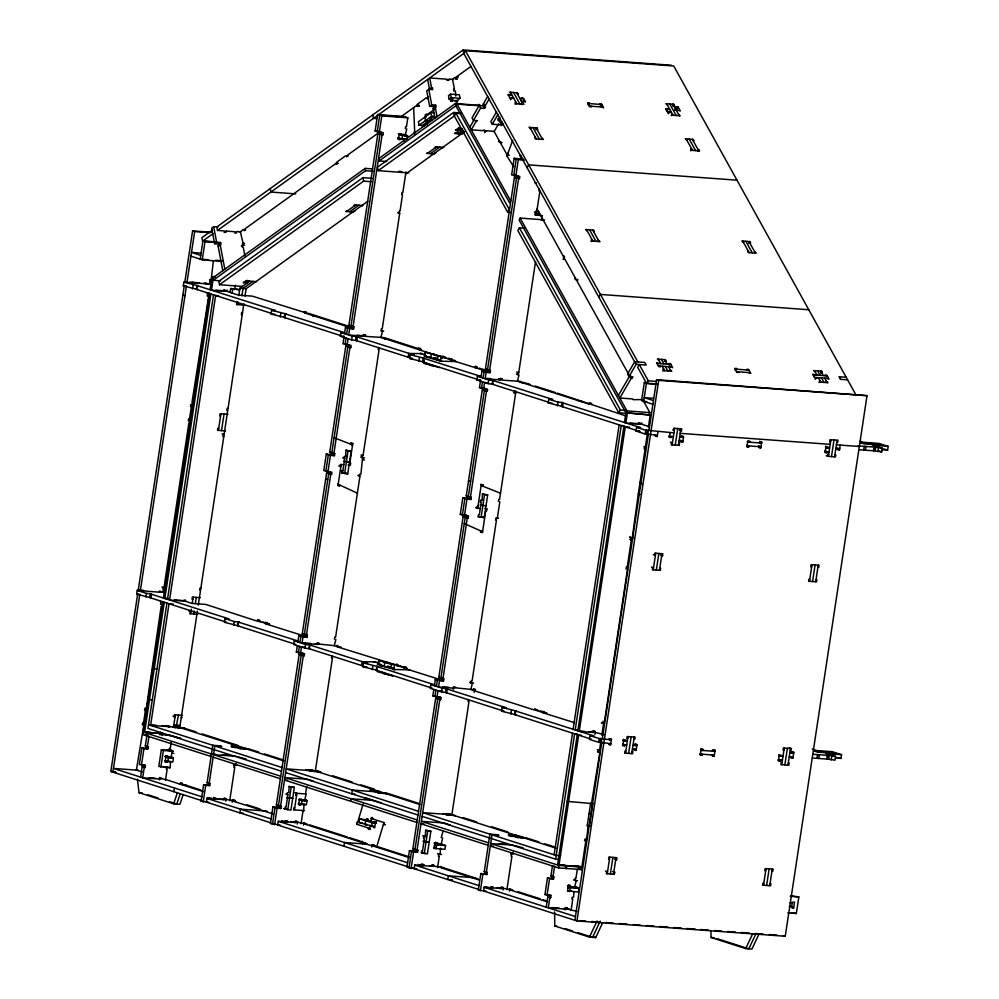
<?xml version="1.0" encoding="UTF-8"?>
<svg xmlns="http://www.w3.org/2000/svg" width="999" height="999" viewBox="0 0 999 999"><rect width="100%" height="100%" fill="white"/><g stroke="black" fill="none" stroke-linecap="round" stroke-linejoin="round"><path stroke-width="1.5" d="M384.34 666.558L384.665 662.262L387.862 662.512M430.969 358.279L431.293 353.983L434.478 354.233M151.423 595.304L151.049 597.789L136.663 594.168L137.225 590.434L160.027 592.257M183.853 282.155L198.239 285.776L197.365 285.714L196.803 289.448L197.677 289.51L183.279 285.889L183.853 282.155L209.89 284.066L209.715 279.445M202.809 800.986L110.827 771.49L137.712 593.731M186.413 286.114L140.347 590.671L138.274 589.997L184.328 285.452L185.252 285.739M192.582 230.894L184.89 281.718L186.975 282.38L194.655 231.568L192.582 230.894L211.239 232.268M139.785 594.393L112.899 772.152L116.009 772.389M145.904 597.127L146.466 593.406L137.225 590.434M192.52 288.848L193.094 285.115M215.359 241.87L202.922 240.959L200.175 259.128L207.954 259.703M149.887 597.427L150.462 593.693L146.466 593.406M196.516 289.136L197.078 285.414M226.398 622.177L150.175 597.727L150.749 594.005L151.611 594.068L150.462 593.693M221.778 261.476L202.26 259.802L205.007 241.621L202.922 240.959M165.747 587.924L163.087 587.724L163.262 592.357L159.603 591.033M160.577 604.308L160.889 602.235L161.763 602.297M213.399 260.864L211.151 279.695M143.794 725.137L136.376 770.117L142.095 771.94M146.291 708.553L161.139 606.443L161.826 606.668L162.138 604.595M208.654 296.266L191.995 402.372L192.695 402.585L192.382 404.657M189.872 421.241L189.56 423.301L188.861 423.089L164.273 585.726L164.96 585.938L164.648 588.011L161.875 587.125M162.887 601.798L143.207 731.917L159.865 733.478M209.503 293.519L163.449 598.076L167.72 598.389M210.077 289.785L211.551 279.995L220.629 280.931M212.587 280.157L213.149 276.436L215.222 277.098M148.252 746.79L147.39 746.715L148.951 736.363L146.878 735.701L145.305 746.053L148.252 746.79L147.939 748.85L141.87 747.901L139.361 764.472L145.429 765.434L145.117 767.507L142.17 766.77L140.609 777.135M144.593 732.354L164.273 602.247M210.889 293.968L164.835 598.513L167.682 598.726M212.937 280.432L211.463 290.234L225.699 291.283L225.849 290.247L227.585 290.372M141.446 765.134L143.943 748.563L141.87 747.901M166.92 603.096L147.964 728.446L281.481 771.253M167.495 599.375L213.549 294.817M145.117 767.507L143.044 766.832L143.357 764.759L145.429 765.434M145.866 748.189L146.179 746.116M144.256 767.444L142.682 777.796L160.04 779.07L160.202 778.034L161.938 778.171M225.699 291.283L224.313 290.834L224.463 289.797M159.977 734.914L160.402 732.155M162.063 735.576L162.475 732.816M230.032 292.595L230.644 288.536L239.673 289.71L230.644 288.536M171.99 750.624L161.314 749.837L158.804 766.408L169.493 767.707M232.118 293.256L232.73 289.198M160.876 767.082L163.386 750.499L161.314 749.837M159.503 779.882L159.865 777.497M234.703 289.735L235.389 285.165M164.985 760.376L164.823 761.413L166.908 762.075L167.058 761.038L169.867 761.25M167.62 757.304L167.782 756.28L165.697 755.606L165.547 756.643L171.84 757.617M166.608 766.982L166.296 769.055L167.17 769.118L165.459 780.394M167.982 756.568L173.401 758.303L172.839 762.037L167.844 761.663L168.406 757.941L165.559 757.067M171.229 742.307L170.305 748.401L169.43 748.338L169.118 750.411L167.045 749.75L171.353 750.062M173.476 727.06L175.374 714.847M190.672 613.736L191.346 609.215M192.233 603.384L193.169 597.165M218.394 430.382L220.904 413.811M237.412 304.62L237.862 301.636M238.773 295.667L239.897 288.212L249.675 281.181M170.504 761.5L170.142 767.906L166.159 766.62M171.129 757.354L171.753 753.209L173.838 753.371M178.496 715.072L176.074 727.11L178.734 727.959M193.794 613.973L194.243 610.951M195.392 603.421L196.303 597.39M221.528 430.606L224.026 414.036M241.895 295.904L243.019 288.436L252.809 281.406M199.688 590.097L200 588.024L200.861 588.086M223.214 434.503L222.902 436.575L223.776 436.638M226.848 410.477L227.16 408.404L228.034 408.466M184.403 727.859L179.758 727.522L197.377 611.188M198.289 605.157L243.868 303.783M245.017 296.129L246.154 288.661L367.807 201.236M173.876 791.707L174.45 787.986M182.505 783.303L180.419 783.154L180.27 784.19L165.597 779.482L159.128 778.346M225 618.581L224.438 622.315L238.823 625.936L237.949 625.874L238.511 622.14L239.385 622.215L234.241 621.54L225 618.581L228.996 618.881L150.749 594.005M271.628 310.302L286.014 313.923L285.14 313.861L284.578 317.595L285.439 317.657L271.054 314.023L271.628 310.302L275.612 310.589L197.365 285.714M208.966 802.309L201.136 801.223L203.634 784.652L209.715 785.601L210.027 783.541L207.08 782.804L212.75 745.304L219.693 745.816L221.766 746.478L214.822 745.966L209.153 783.466L210.027 783.541M203.209 801.885L205.719 785.314L203.634 784.652M207.63 784.939L207.942 782.866M213.848 798.9L206.893 798.388L206.331 802.122L270.629 822.739M233.679 625.274L234.241 621.54M280.294 316.995L280.856 313.261M237.662 625.574L238.237 621.84M284.29 317.282L284.852 313.549M213.661 797.327L213.499 798.363L215.584 799.025L224.263 799.662L224.413 798.626L226.149 798.75L225.786 801.136M213.636 800.249L213.998 797.864L215.734 797.989L215.584 799.025M229.708 800.761L234.765 767.332L233.891 767.269L234.216 765.197L236.875 765.396M235.964 763.373L235.652 765.446L233.504 764.759M267.457 623.701L258.441 621.328L258.604 620.292L257.442 619.917L259.528 620.067M350.437 327.597L305.07 313.037L305.219 312L304.071 311.638L306.156 311.788M232.155 802.234L232.517 799.849L234.59 799.999M272.902 813.885L233.504 801.26L233.666 800.224L232.517 799.849M265.372 623.551L265.534 622.514L267.607 622.664M294.293 640.809L293.731 644.53L305.045 648.164L310.19 648.826L309.328 648.763L309.89 645.029L310.764 645.092L305.607 644.43L294.293 640.809L298.289 641.096L238.511 622.14M357.192 338.049L356.818 340.547L351.673 339.872L340.347 336.251L340.921 332.517L344.905 332.817L285.14 313.861M280.332 825.199L270.429 823.438L272.927 806.867L281.081 808.491L281.393 806.418L276.373 805.019L299.151 654.407L304.171 655.806L304.483 653.733L298.414 652.772L299.388 646.341M304.483 653.733L296.341 652.097L297.315 645.679M297.877 641.945L298.838 635.526L306.993 637.15L307.305 635.077L302.285 633.691L326.598 472.914L331.618 474.313L331.93 472.24L323.788 470.616L326.298 454.033L334.44 455.669L334.752 453.596L329.732 452.197L345.779 346.116L350.799 347.515L351.111 345.442L342.957 343.818L343.931 337.4M344.493 333.666L345.467 327.247L353.621 328.871L353.933 326.798L348.901 325.399L377.934 133.429L382.967 134.828L383.279 132.755L375.124 131.131L377.634 114.56L403.671 116.471L407.829 117.807L406.493 126.636L405.631 126.573L405.319 128.634M299.95 642.619L300.924 636.201L304.92 636.488L305.232 634.415L304.358 634.353L328.671 473.576L329.545 473.638L329.857 471.578M346.016 338.062L345.042 344.48L347.702 344.68M346.578 334.328L347.552 327.909L351.536 328.209L351.848 326.136L350.986 326.074L380.02 134.103L380.881 134.166L381.193 132.093M377.21 131.793L379.707 115.222L405.756 117.133M276.923 807.155L277.235 805.082M300.012 654.47L300.337 652.397M302.834 635.826L303.147 633.753M327.46 472.977L327.784 470.904M330.282 454.333L330.594 452.26M346.641 346.178L346.953 344.106M349.463 327.535L349.775 325.462M378.808 133.491L379.121 131.418L375.124 131.131M274.588 824.774L277.085 808.203L272.927 806.867M300.499 653.433L301.461 647.015L304.52 647.24M298.838 635.526L302.997 636.863L302.035 643.281L317.307 644.405L317.47 643.368L319.205 643.493L317.12 642.832M327.947 471.94L330.444 455.369L326.298 454.033M347.115 345.154L348.089 338.723M345.467 327.247L349.625 328.571L348.651 335.002L363.936 336.126L364.086 335.09L365.821 335.214L363.748 334.553M379.283 132.467L381.793 115.884L377.634 114.56M302.41 653.059L302.098 655.132L301.223 655.069L278.446 805.694L279.32 805.756L279.008 807.829L275.012 807.529L272.502 824.113L275.387 824.312M349.038 344.78L348.726 346.853L347.852 346.79L331.805 452.859L332.679 452.922L332.367 454.995L328.371 454.707L325.861 471.278L328.521 471.478M281.805 820.691L285.789 821.965L278.271 821.278L277.71 824.999L408.591 866.97M281.393 806.418L280.532 806.355L303.309 655.731L299.151 654.407M307.305 635.077L306.443 635.014L330.756 474.25L326.598 472.914M334.752 453.596L333.891 453.534L349.925 347.452L345.779 346.116M353.933 326.798L353.059 326.735L382.093 134.765L377.934 133.429M305.045 648.164L305.607 644.43M351.673 339.872L352.235 336.151L340.921 332.517M309.041 648.451L309.603 644.73M355.669 340.172L356.231 336.438L352.235 336.151M287.35 792.619L287.038 794.68L287.899 794.754L286.026 807.18L285.152 807.117L284.84 809.19L287.275 809.365M410.464 357.954L355.956 340.472L356.518 336.75L357.38 336.813L356.231 336.438M283.616 808.578L290.896 810.152L294.343 787.362L289.136 786.463L288.773 792.856M285.015 823.126L285.377 820.753L287.113 820.878L286.95 821.915L295.629 822.552L295.791 821.515L297.527 821.64L297.165 824.025M287.774 809.914L291.221 787.125L289.136 786.463M341.171 464.535L337.974 485.664L339.71 485.801L339.822 485.064L337.749 484.403L337.637 485.127L339.71 485.801M346.516 473.314L341.658 472.952L341.97 470.879L342.844 470.941L344.717 458.516L342.645 457.854M341.82 472.789L347.714 473.913L351.161 451.123L345.954 450.224L345.592 456.63M344.593 473.688L348.039 450.899L345.954 450.224M294.393 809.889L296.89 793.318L294.817 792.644M350.911 444.255L351.036 443.431L352.772 443.556L349.513 465.147M298.489 803.184L298.326 804.22L300.412 804.882L300.562 803.845L304.782 804.158M400.149 139.573L400.312 138.536L398.226 137.874L398.077 138.911L400.149 139.573L398.414 139.448L399.288 133.641L401.024 133.766L400.874 134.803L406.493 135.215M306.755 800.536L301.136 800.124L301.286 799.088L299.55 798.963L298.676 804.757L300.412 804.882M302.847 799.812L306.918 801.111L306.343 804.844L301.348 804.482L301.91 800.748L299.063 799.874M405.744 139.51L401.998 139.236L402.56 135.502L398.276 134.191M301.074 823.75L303.072 810.526M304.008 804.307L303.646 810.713M304.633 800.174L306.156 794.143M306.73 786.325L305.569 793.955L296.029 793.256L295.716 795.329L296.578 795.391M404.195 141.821L404.62 139.061M405.032 136.301L406.755 128.883M406.993 139.598L407.555 135.864L403.484 134.565M303.521 825.124L303.883 822.739L305.045 823.101L304.882 824.138L361.588 842.332L361.75 841.295L362.899 841.658L362.537 844.043M331.918 655.744L331.606 657.817L332.467 657.879L315.359 771.003M334.428 639.173L334.74 637.1L335.602 637.162L359.965 476.111L357.879 475.437M359.365 474.25L359.091 476.048L359.965 476.111M378.546 347.465L378.234 349.538L379.096 349.6L363.049 455.669L362.187 455.606L361.875 457.679L364.535 457.879M399.163 211.139L398.851 213.212L399.712 213.274L382.23 328.883L381.356 328.808L381.044 330.881L383.716 331.081M401.66 194.555L401.973 192.495L402.847 192.557L405.981 171.84M338.062 645.766L336.9 645.404L336.75 646.428L334.315 645.654L335.864 639.422M364.51 459.965L362.425 459.815L360.814 474.5M382.492 331.131L380.944 337.375L441.633 357.043L445.629 357.342M361.526 665.496L362.088 661.775L375.736 661.9M408.154 357.217L408.716 353.484L422.365 353.609M363.586 663.024L377.972 666.645L377.11 666.583L376.548 670.317L377.41 670.379L363.024 666.758L363.586 663.024L367.582 663.311L309.89 645.029M410.214 354.732L424.6 358.366L423.726 358.304L423.164 362.025L424.038 362.088L409.652 358.466L410.214 354.732L414.198 355.032L356.518 336.75M420.492 348.451L418.406 348.301L418.244 349.338L421.378 349.563L385.264 337.987M343.881 846.228L344.443 842.494L367.37 844.18M350.686 801.26L351.061 798.775L373.963 800.461L364.423 797.614M372.265 669.717L372.827 665.983M418.881 361.426L419.455 357.704M376.261 670.004L376.823 666.283M422.877 361.725L423.439 357.992M378.097 664.56L378.733 660.364L394.568 664.672L393.993 668.393L388.586 667.432L388.748 666.395L387.562 666.021M439.498 367.57L423.663 363.274L424.088 360.477M424.725 356.281L425.362 352.085L441.183 356.381L440.621 360.115L435.214 359.153L435.364 358.117L434.19 357.742L436.276 357.892M374.463 826.772L358.966 822.502L359.54 818.768L367.932 820.241M365.097 824.462L365.584 820.716L371.516 821.24M366.745 824.212L366.596 825.249L365.434 824.874M390.871 668.169L391.433 664.435L378.733 660.364M437.5 359.877L438.062 356.156L425.362 352.085M370.217 825.324L369.593 829.47L368.431 829.095L368.594 828.059M478.546 105.032L478.646 104.358L479.695 105.407M370.779 821.59L371.403 817.457L372.565 817.819L372.402 818.855M442.295 358.454L442.657 356.069L443.818 356.443L443.656 357.48L450.586 359.702L450.736 358.666L451.898 359.041L451.536 361.426M371.678 826.573L372.24 822.839L359.54 818.768M399.001 665.621L407.093 668.219L397.028 665.771L397.19 664.735L396.029 664.36L398.114 664.51M376.323 822.864L374.238 822.701L374.4 821.665L376.486 821.827M371.778 847.002L372.14 844.617L374.225 844.779M409.14 857.579L373.139 846.028L373.289 844.992L372.14 844.617M403.958 667.981L404.12 666.957L406.206 667.107M475.999 367.844L476.148 366.82L475 366.446L477.072 366.596M430.806 684.577L430.244 688.299L441.558 691.932L446.703 692.594L447.265 688.873L442.12 688.199L430.806 684.577L434.79 684.864L377.11 666.583M477.422 376.286L488.748 379.92L493.893 380.582L493.019 380.519L492.457 384.253L493.331 384.315L488.186 383.653L476.86 380.02L477.422 376.286L481.418 376.586L423.726 358.304M413.324 868.193L409.016 867.881L411.526 851.31L415.509 851.598L415.821 849.525L414.96 849.462L437.737 698.838L438.611 698.913L438.923 696.84L440.996 697.502L440.684 699.575L435.664 698.176L412.874 848.8L417.907 850.199L417.594 852.259L409.44 850.636L406.93 867.207L416.845 868.968M440.996 697.502L432.842 695.878L433.816 689.447M434.378 685.726L435.352 679.295L443.506 680.931L443.818 678.858L440.871 678.121L465.184 517.357L466.058 517.42L466.371 515.347L462.375 515.047L464.885 498.476L468.868 498.776L469.193 496.703L468.319 496.64L484.365 390.559L485.227 390.621L485.539 388.549L481.555 388.261L482.517 381.83M443.818 678.858L438.798 677.459L463.111 516.683L468.131 518.081L468.444 516.008L460.302 514.385L462.799 497.814L470.954 499.438L471.266 497.365L466.246 495.966L482.28 389.897L487.312 391.283L487.624 389.223L479.47 387.587L480.444 381.168M481.006 377.435L481.98 371.016L490.134 372.639L490.447 370.567L485.414 369.168L514.448 177.198L519.48 178.596L519.792 176.523L511.638 174.9L514.148 158.329L523.339 159.003M434.927 696.54L435.901 690.122M436.463 686.388L437.437 679.969L441.421 680.257L441.745 678.184M483.091 378.109L484.053 371.678L488.049 371.978L488.361 369.905L487.5 369.842L516.533 177.872L517.395 177.934L517.707 175.861L515.634 175.2L515.322 177.273M413.436 850.936L413.748 848.863M439.348 679.595L439.66 677.522L438.798 677.459M468.131 518.081L463.973 516.745L464.285 514.672M466.795 498.101L467.107 496.028M483.154 389.96L483.466 387.887M485.976 371.316L486.288 369.243M411.089 868.543L413.598 851.972L409.44 850.636M437 697.202L437.974 690.784L442.557 691.121M435.352 679.295L439.51 680.631L438.536 687.062L453.821 688.174L453.971 687.137L455.706 687.275M464.448 515.721L466.958 499.138L462.799 497.814M483.628 388.923L484.602 382.505L487.662 382.729M481.98 371.016L486.138 372.352L485.164 378.771L500.437 379.895L500.599 378.858L502.335 378.983L500.249 378.321M515.796 176.236L518.306 159.665L514.148 158.329M418.319 864.46L422.302 865.746L414.785 865.047L414.223 868.78L479.97 889.859M417.907 850.199L417.033 850.124L439.822 699.512L435.664 698.176M442.957 678.796L467.27 518.019M471.266 497.365L470.404 497.302L486.438 391.221L482.28 389.897M490.447 370.567L489.572 370.504L518.606 178.534L514.448 177.198M441.558 691.932L442.12 688.199M488.186 383.653L488.748 379.92M445.554 692.232L446.116 688.498M492.17 383.941L492.732 380.219M503.583 711.051L445.841 692.532L446.403 688.811L447.265 688.873M421.503 852.796L427.41 853.92L430.856 831.131L425.649 830.231L425.287 836.638L422.627 835.776M423.464 865.683L421.378 865.022L421.541 863.985L423.613 864.647L423.464 865.683L432.142 866.32L432.305 865.284L434.041 865.409L431.955 864.747M421.528 866.907L421.878 864.522L423.613 864.647M424.275 853.695L427.722 830.893L425.649 830.231M482.792 486.176L482.979 484.902L480.906 484.24M478.321 516.57L484.228 517.682L487.674 494.892L482.467 493.993L482.105 500.399M453.196 689.51L453.633 686.6M481.093 517.457L484.54 494.667L482.467 493.993M480.931 530.956L480.731 532.317L482.467 532.442L486.014 508.928L486.888 508.991L486.575 511.063L485.701 511.001M434.64 844.242L436.713 844.904L436.151 848.638L434.078 847.976L434.64 844.242L438.399 844.667L434.041 843.181M435.189 842.669L434.315 848.463L444.967 849.287L445.542 845.554L440.109 843.818M435.564 843.231L435.714 842.194M442.395 844.242L436.775 843.83L436.925 842.794M441.221 837.661L443.069 831.205M539.323 188.986L539.01 191.059L539.872 191.121L536.55 213.074L535.689 213.012L535.377 215.085L542.494 215.609M437.562 867.644L439.26 856.368L438.399 856.305L438.711 854.232L441.583 854.445M440.522 848.089L440.159 854.482L437.5 853.633M440.934 845.316L442.657 837.911M479.333 880.082L441.396 867.919L441.546 866.882L440.397 866.508M514.76 390.921L514.61 391.958L515.759 392.332L515.921 391.296M468.431 699.512L468.119 701.585L468.981 701.648L451.873 814.772L422.714 812.624L556.218 855.444L560.626 855.768M498.376 501.448L498.701 499.375L499.562 499.45L515.609 393.369L513.523 392.707M515.047 391.233L514.735 393.306L515.609 393.369M517.557 374.662L517.869 372.59L518.743 372.652L535.526 261.663M541.82 220.042L542.27 217.083M497.315 518.281L499.825 501.698M475.337 690.359L473.251 690.209L473.414 689.173L475.499 689.322M474.125 692.444L474.562 689.547L473.414 689.173M447.827 879.557L448.389 875.823L474.825 877.771M502.172 707.467L516.558 711.088L515.696 711.026L515.134 714.747L515.996 714.822L501.61 711.188L502.172 707.467L506.168 707.754L446.403 688.811M562.999 404.046L562.624 406.531L548.239 402.909L548.801 399.175L552.797 399.475L493.019 380.519M487.2 872.414L486.338 872.352L492.007 834.852L498.951 835.364L496.865 834.689L489.922 834.177L484.253 871.677L487.2 872.414L486.888 874.487L480.819 873.526L478.309 890.097L486.138 891.183M480.382 890.771L482.892 874.187L480.819 873.526M484.802 873.813L485.127 871.752M484.602 886.787L491.595 887.961L484.078 887.262L483.516 890.996L576.947 920.953L785.264 936.263L867.02 395.666L656.618 379.695L648.938 430.519M510.851 714.148L511.413 710.426M557.479 405.869L558.041 402.135L548.801 399.175M514.847 714.447L515.409 710.714M561.463 406.168L562.037 402.435L558.041 402.135M636.513 430.444L561.75 406.468L562.325 402.734L563.186 402.809L562.037 402.435M490.821 889.122L491.183 886.737L492.919 886.862L492.757 887.899L501.436 888.548L501.598 887.512L503.334 887.636L502.972 890.022M511.388 854.083L511.076 856.155L511.938 856.218L506.893 889.647M513.149 852.259L512.837 854.332L510.676 853.633M543.868 711.763L542.707 711.388L542.557 712.424L535.626 710.202L535.776 709.165L534.627 708.803M509.328 891.108L509.69 888.723L510.839 889.098L510.689 890.134L547.427 901.91M592.295 404.37L589.173 404.145L589.335 403.109L591.42 403.259M546.216 907.192L547.777 896.827L550.724 897.564L551.036 895.491L544.967 894.53L547.477 877.959L553.546 878.92L553.858 876.847L550.911 876.111L552.472 865.758L554.557 866.42L552.984 876.785L553.858 876.847M547.04 895.191L549.55 878.62L547.477 877.959M554.133 854.769L572.527 733.154M573.089 729.432L619.155 424.875M550.724 897.564L548.651 896.89L548.963 894.817L544.967 894.53M551.46 878.246L551.773 876.173M549.862 897.502L548.289 907.854L565.646 909.127L565.809 908.091L567.544 908.228L565.459 907.554L565.109 909.939M558.591 859.39L555.656 859.165L574.612 733.828L577.459 734.04M577.26 734.677L557.592 864.784L581.893 866.92L585.839 840.808L584.452 840.371M577.834 730.943L623.888 426.398M624.45 422.664L625.936 412.862L650.237 414.997L648.388 427.172M575.037 865.621L581.855 867.12L581.48 869.605L558.566 867.919L558.941 865.434L490.684 843.543L513.598 845.229M558.978 865.234L578.646 735.127L581.493 735.326M627.322 413.311L625.836 423.114L640.072 424.15L640.234 423.114L641.97 423.251M565.671 867.232L565.509 868.268L567.245 868.406M515.696 711.026L593.943 735.901L589.947 735.601L589.385 739.335L598.626 742.294L600.012 742.394L599.999 738.486L611.338 739.972L608.678 739.123L610.988 739.435M673.925 432.867L646.628 430.207L646.64 434.115L645.254 434.016L636.013 431.056L636.575 427.322L640.571 427.609L562.325 402.734M647.439 382.717L644.33 382.492L641.583 400.674L652.896 404.295M573.576 886.625L579.008 888.361L578.446 892.095L567.544 890.783L568.106 887.05L571.878 887.474L567.519 885.988M568.256 888.373L568.706 885.476L570.441 885.601L570.279 886.637L577.31 887.149M640.072 424.15L638.686 423.713L638.848 422.677M629.545 427.147L625.274 426.835L579.22 731.393L593.456 732.442L593.606 731.405L592.22 730.956M644.33 382.492L646.415 383.166L643.668 401.336L646.778 401.561M568.106 887.05L570.192 887.711L569.63 891.445L567.819 891.27M594.904 734.427L595.342 731.53L593.955 731.081M572.215 897.04L571.903 899.112L572.777 899.187L571.066 910.451M573.813 892.269L573.663 897.289M574.437 888.136L576.173 880.718L573.513 879.869M577.285 869.317L575.911 878.458L575.037 878.396L574.725 880.469L577.597 880.681M598.626 742.294L599.188 738.573L589.947 735.601M645.254 434.016L645.816 430.282L636.575 427.322M585.289 838.673L584.964 840.746L585.839 840.808M590.896 815.908L589.323 826.348L587.237 825.686L590.684 802.896L592.769 803.046M598.351 752.284L598.663 750.212L597.277 749.762M601.798 735.314L603.608 723.338L602.734 723.276L603.046 721.203M626.048 569.13L626.361 567.057L627.235 567.12L631.368 539.772L629.982 539.335M629.42 537.2L630.806 537.637L630.494 539.71L631.368 539.772M644.218 448.963L644.53 446.89L645.404 446.965L644.018 446.516M588.086 825.923L586.725 838.923M591.333 804.457L599.8 752.534L597.489 751.785M598.663 750.212L599.525 750.274L600.886 741.295M640.334 494.418L638.249 494.255L632.255 537.887L629.944 537.15M647.24 434.777L638.249 494.255M601.735 738.611L601.173 742.344L610.776 743.706M604.495 721.453L627.497 569.38M657.392 435.427L647.802 434.053L648.363 430.332M574.862 920.291L601.748 742.532M602.31 738.798L648.376 434.24M576.947 920.953L658.703 380.357L656.618 379.695M655.319 434.752L655.157 435.789L657.242 436.451L657.954 431.693M609.04 743.581L608.878 744.617L610.614 744.742L611.488 738.935L609.752 738.81L609.602 739.847M655.656 435.289L655.506 436.326L657.242 436.451M622.577 744.055L624.662 744.73L624.5 745.766L622.764 745.629L623.651 739.834L625.386 739.959L625.224 740.996L623.151 740.334L623.301 739.297M669.205 435.776L669.043 436.813L671.128 437.475L671.278 436.438M670.117 432.579L669.392 437.35L671.128 437.475M607.255 873.75L609.765 857.167M625.486 753.171L627.996 736.588M653.221 569.817L655.731 553.234M672.115 444.88L674.625 428.309M610.377 873.975L612.887 857.404M628.621 753.396L631.118 736.825M656.343 570.042L658.853 553.471M675.237 445.117L677.747 428.534M613.498 874.2L616.008 857.629M631.743 753.621L634.253 737.05M659.465 570.267L661.975 553.696M678.358 445.342L680.868 428.771M612.612 871.528L614.685 872.189L614.373 874.262L606.381 873.675L606.705 871.603L607.567 871.677L605.494 871.003M615.696 859.702L616.57 859.764L616.883 857.691L608.891 857.105L608.578 859.177L609.452 859.24M661.663 555.769L662.537 555.831L662.849 553.758L654.857 553.171L654.545 555.244L655.419 555.307L653.334 554.645M680.556 430.844L681.43 430.906L681.743 428.833L673.751 428.246L673.438 430.319L674.313 430.382L672.926 429.932M681.355 436.663L681.518 435.626M634.515 749.225L634.353 750.261L636.088 750.386L636.975 744.58L634.889 743.918M635.077 745.491L635.239 744.455L636.975 744.58M681.131 440.934L680.981 441.97L682.717 442.095L683.591 436.301L681.855 436.176L681.705 437.212M700.137 753.533L699.987 754.57L702.06 755.232L702.222 754.195M700.861 748.763L702.934 749.425L702.784 750.461L700.699 749.799M750.299 441.733L747.327 441.521L749.4 442.182L749.562 441.146L747.826 441.021L746.952 446.815L748.688 446.953L748.838 445.916L746.765 445.242M758.915 446.141L758.753 447.177L760.838 447.839L761.713 442.033L759.64 441.371M712.637 754.957L712.474 755.993L714.21 756.118L715.097 750.324L713.011 749.662M713.199 751.236L713.361 750.199L715.097 750.324M759.252 446.678L759.103 447.714L760.838 447.839M759.827 442.944L759.977 441.908L761.713 442.033M778.258 759.265L778.109 760.301L780.182 760.976L780.344 759.939M778.983 754.507L778.82 755.544L780.906 756.206L781.056 755.169L779.32 755.044L778.446 760.838L780.182 760.976M826.81 452.684L826.96 451.648L824.887 450.986L824.724 452.023L826.81 452.684L825.074 452.559L825.948 446.753L827.684 446.89L827.522 447.927L825.449 447.252M763.498 885.226L766.008 868.655M781.73 764.647L784.24 748.076M809.465 581.293L811.975 564.722M830.868 439.785L828.358 456.368L826.273 455.694M766.62 885.451L769.13 868.88M784.852 764.872L787.362 748.301M812.587 581.518L815.097 564.947M831.48 456.593L833.99 440.022M769.742 885.688L772.252 869.105M787.986 765.109L790.484 748.526M815.708 581.755L818.218 565.172M834.602 456.818L837.112 440.247M789.272 747.926L791.358 748.601L791.046 750.661L790.172 750.599M791.32 756.967L791.158 758.004L792.894 758.141L793.78 752.334L791.695 751.673M791.882 753.246L792.045 752.21L793.78 752.334M837.949 448.688L837.786 449.725L839.522 449.85L840.246 445.092M792.257 902.859L791.608 907.204L793.681 907.879L794.555 902.072L789.847 902.771M790.022 906.043L792.107 906.705L791.945 907.741L793.681 907.879M817.02 758.341L817.582 754.62M863.636 450.062L864.21 446.328M818.755 758.478L819.317 754.745M865.371 450.187L865.946 446.466M787.724 912.886L796.34 913.511L798.85 896.94L791.021 895.853M826.86 758.928L835.064 760.189L835.626 756.455L827.422 755.194L827.434 759.115L827.234 756.443M873.663 449.4L874.038 446.915L882.254 448.176L881.692 451.898L873.476 450.636L874.038 446.915M828.596 759.053L829.158 755.319M875.211 450.774L875.773 447.04M831.243 759.902L831.817 756.181M877.871 451.623L878.433 447.889M835.239 757.979L840.983 758.391L841.558 754.67L832.317 751.698L816.52 750.536L812.262 748.963M881.867 449.687L887.611 450.112L888.173 446.378L878.933 443.419L863.136 442.257L860.214 441.108M357.043 824.362L363.124 804.02M383.953 822.564L376.598 847.14L378.683 847.289M137.437 779.145L139.023 792.682L173.676 803.795L177.435 792.582M180.095 794.217L176.798 804.02L169.58 801.71M183.217 794.442L179.92 804.245L173.676 803.795M509.315 155.257L507.23 155.107L512.712 140.335M554.582 911.962L554.795 925.998L589.435 937.112L597.077 920.941M600.199 921.165L592.557 937.337L578.121 932.704M589.435 937.112L595.691 937.574L602.684 922.751M710.938 931.243L711.038 937.487L745.679 948.588L752.684 933.765M755.806 934.003L748.8 948.825L717.045 938.635M758.928 934.227L751.935 949.05L745.679 948.588M855.881 394.767L673.726 65.984L465.409 50.674L463.798 53.447L217.482 230.444L216.82 226.948L463.124 49.95L671.44 65.26M457.005 104.108L455.931 105.956L509.565 202.76L510.626 200.911L457.005 104.108L480.319 105.832M460.601 113.536L455.931 113.199L454.333 115.959L378.196 170.667L377.535 167.183L453.671 112.462L461.438 113.037M487.649 96.516L483.179 104.196L485.489 106.843L484.59 108.379L483.166 105.794L479.17 105.494L472.028 117.782L473.464 120.367L477.46 120.667L475.699 122.14L471.241 129.808L482.355 130.632L484.527 129.982M473.464 120.367L480.606 108.092L479.17 105.494M469.805 127.223L474.263 119.543M483.166 105.794L484.053 104.258L483.179 104.196M484.615 106.781L489.085 99.101M496.54 111.826L490.821 121.641L492.257 124.238L502.31 124.975M484.69 132.58L485.764 130.744L494.08 131.356L499.413 140.996L498.551 140.934L499.35 142.37L502.01 142.57M492.257 124.238L497.977 114.41M499.925 117.283L498.051 120.504L499.787 120.629M510.464 99.713L511.538 97.877L511.938 98.589L510.202 98.464L507.967 94.43L510.102 95.28M494.018 131.731L498.613 123.814M501.348 125.599L501.835 123.339M514.947 104.183L516.008 102.348L515.147 102.285L515.946 103.721L523.926 104.308L522.265 102.81M522.065 104.708L523.126 102.872M507.105 156.443L508.441 154.146L507.929 153.222M535.939 129.758L537.012 127.922L529.02 127.335L530.681 128.834M521.191 156.393L520.741 157.155L519.955 155.719M527.06 167.632L528.671 164.872L736.987 180.182M510.689 212.4L507.629 212.175L509.24 209.415L455.931 113.199M544.53 219.88L520.142 218.082L519.08 219.93L625.911 412.774L650.237 414.997M588.174 104.733L589.248 102.897L587.499 102.772L589.735 106.793L591.47 106.93L591.071 106.206M524.025 228.172L519.443 227.834L517.844 230.594L618.756 412.749L626.398 413.311M600.324 105.632L601.398 103.784L599.662 103.659L600.062 104.383M539.26 212.575L538.186 214.423L538.861 211.85M563.199 259.578L564.622 257.13L563.823 255.682L563.386 256.456L537.037 208.891M591.033 241.533L592.095 239.685L591.233 239.623L592.032 241.059L600.012 241.646L598.351 240.147M668.144 113.786L669.218 111.95L669.617 112.662L667.881 112.537L665.646 108.504L667.782 109.353M672.714 106.119L673.788 104.271L665.809 103.684L667.469 105.195M671.178 115.672L672.252 113.824L671.39 113.761L672.19 115.21L680.169 115.797L678.508 114.286M676.36 106.806L675.149 110.29L676.36 106.806L678.096 106.943L680.331 110.964L676.111 109.965M678.096 106.943L676.485 109.703L674.75 109.578M598.838 297.202L600.449 294.43L808.778 309.74M690.646 150.799L691.72 148.951L690.846 148.888L691.645 150.325L699.625 150.911L697.964 149.413M697.764 151.324L698.838 149.475M634.715 361.725L636.151 364.31L646.228 365.047L644.78 362.462L634.715 361.725L627.572 374.001L629.008 376.598L633.004 376.885L631.243 378.359L629.807 375.761L618.393 395.417M629.008 376.598L636.151 364.31M631.243 378.359L619.83 398.014L632.667 398.951M618.756 412.749L620.367 409.99L519.443 227.834M625.911 412.774L626.985 410.926L520.142 218.082M646.703 383.579L648.301 380.806L639.285 364.548L637.687 367.307L646.703 383.579L657.579 384.378M664.347 361.538L665.421 359.69L657.429 359.103L659.09 360.614M662.812 371.091L663.885 369.255L663.011 369.18L663.811 370.629L671.79 371.216L670.129 369.705M669.367 365.497L670.441 363.661L668.706 363.524L669.105 364.248M648.826 414.46L649.899 412.612L642.744 399.7M748.8 243.456L749.874 241.608L741.895 241.021L743.556 242.532M735.339 370.342L736.413 368.506L734.677 368.381L736.912 372.402L738.648 372.54L738.249 371.815M815.296 379.395L816.37 377.56L816.77 378.271L815.022 378.146L812.799 374.113L814.934 374.962M820.591 373.014L821.653 371.178L813.673 370.592L815.334 372.09M819.055 382.567L820.129 380.731L819.255 380.669L820.054 382.105L828.034 382.692L826.373 381.193M503.434 123.963L500.936 123.776L502.01 121.928M450.462 100.849L452.909 98.938L449.15 99.113L448.501 95.617L450.549 94.143L459.365 94.805L460.027 98.302L455.269 101.711M218.019 227.035L213.699 226.723L211.651 228.197L214.585 243.706L218.581 243.993L220.629 242.52L220.991 244.468L218.082 245.879L222.765 270.692M212.437 230.107L201.91 237.675L202.56 241.159L214.997 242.083M202.56 241.159L213.099 233.591M224.113 232.555L226.161 231.081L234.852 231.718L235.027 232.692L236.763 232.817M427.647 79.408L429.483 89.098L432.405 87.687L432.767 89.635L428.771 89.336L426.723 90.809L429.657 106.319L433.653 106.618L435.701 105.145L436.063 107.08L433.154 108.491L434.977 118.182M214.585 243.706L216.633 242.233L220.629 242.52M432.405 87.687L429.483 89.098M235.027 232.967L237.15 231.431L240.397 232.13L243.069 229.52L245.729 229.72M447.24 80.457L449.363 78.933L452.609 79.62L454.258 77.747L456.918 77.947M336.476 162.4L345.579 155.844L348.239 156.044M417.345 104.271L426.461 97.727M338.286 163.436L336.201 163.274L245.067 228.771L245.292 229.932L244.156 230.757M378.758 132.692L347.59 155.095L346.641 156.88M401.186 116.571L417.07 105.157L419.155 105.307M457.43 79.133L455.344 78.983L456.481 78.159L456.256 76.998L470.866 66.496M337.525 163.436L336.388 164.248L336.201 163.274M417.07 105.157L417.257 106.131L418.394 105.307M429.657 106.319L431.705 104.845L435.701 105.145M240.297 231.543L243.431 244.705L241.308 246.229M425.861 117.42L425.374 114.835L426.511 114.011L426.698 114.985M425.562 115.797L434.328 109.503M449.15 99.113L451.211 97.64L460.027 98.302M434.041 112.974L430.919 112.75L418.394 121.753L419.056 125.237L424.625 125.649M419.056 125.237L431.58 116.234L434.702 116.471L430.419 118.856M432.267 119.892L430.182 119.743L423.351 124.663L422.39 126.448M414.023 132.455L414.697 131.98M372.752 168.943L365.135 168.381L212.55 278.034L212.987 280.369L365.572 170.704L373.189 171.266M480.194 105.395L455.319 103.571L378.721 158.616L379.158 160.939L386.775 161.501M379.158 160.939L455.756 105.894L455.319 103.571M372.127 178.334L362.962 177.66L218.831 281.231L219.493 284.727L242.407 286.413M219.493 284.727L363.611 181.144L371.253 181.706M245.542 282.505L243.244 282.779L246.428 280.494L248.164 280.619L247.602 281.031M457.754 129.995L455.457 130.27L458.641 127.984L460.377 128.109L459.802 128.521M346.616 211.513L355.731 204.97M427.497 153.396L436.6 146.841M462.125 128.509L455.282 133.416L458.416 133.654L462.962 130.382L458.416 133.654M349.737 211.751L358.853 205.195M430.619 153.621L439.735 147.078M405.644 174.038L464.66 131.631M439.51 361.176L456.356 361.551M392.894 669.455L409.74 669.842M456.256 76.998L458.341 77.148M448.976 80.307L447.24 80.182L447.053 79.208L429.695 77.934L431.531 87.625M511.226 93.706L509.565 92.208L517.544 92.795L518.344 94.231L517.482 94.168M673.713 105.644L674.587 105.719L673.788 104.271M508.341 95.155L512.187 95.442M674.675 107.38L676.76 107.53M509.777 97.74L513.623 98.027M519.855 98.489L523.676 98.764M587.899 103.484L601.798 104.508M669.867 109.503L666.021 109.228L667.457 111.813L671.303 112.1M521.291 101.074L525.112 101.361M589.335 106.081L603.234 107.093M457.892 100.849L452.272 100.437L452.46 101.399L450.724 101.274L450.199 98.564M480.606 108.092L484.59 108.379M417.257 106.131L419.343 106.281M433.154 108.491L434.016 108.554L433.653 106.618M425.374 114.835L427.46 114.985M381.793 115.884L407.829 117.807M536.938 129.296L537.799 129.358L537.012 127.922M686.925 140.322L685.264 138.811L693.256 139.398L694.043 140.834L693.181 140.772M376.536 118.606L373.426 118.369L372.764 114.885M458.066 128.396L461.888 128.671M484.428 131.331L486.163 131.456L485.764 130.744M456.019 129.87L459.84 130.145M535.476 137.475L534.602 137.412L535.402 138.849L543.394 139.435L541.72 137.937M456.418 132.605L454.42 133.354L462.4 133.941L463.536 133.129L462.674 133.067M401.61 134.353L405.819 134.653M402.56 135.502L407.555 135.864M382.093 134.765L382.967 134.828M400.312 138.536L404.533 138.849M443.718 147.365L435.739 146.778L434.602 147.602L435.464 147.665M441.72 148.127L442.582 148.189M428.633 152.572L426.623 153.334L434.615 153.921M434.877 153.034L435.751 153.097M522.352 159.44L516.221 158.991L513.711 175.574L517.707 175.861M518.306 159.665L524.425 160.115M518.606 178.534L519.48 178.596M398.863 171.316L401.71 171.516M378.196 170.667L408.753 172.914M534.69 182.717L536.263 182.842M295.779 193.881L270.904 192.045L270.254 188.561M535.214 211.313L538.261 211.538M537.787 213.699L539.522 213.823M535.489 214.061L540.409 214.947L534.715 214.523M354.595 205.782L353.721 205.719L354.857 204.907L362.849 205.494L360.839 206.244M540.746 219.655L542.832 219.805M347.752 210.702L345.754 211.451L353.733 212.038M354.008 211.151L354.87 211.226M587.312 231.044L585.651 229.545L593.631 230.132L594.43 231.568L593.568 231.506M749.812 242.982L750.674 243.057L749.874 241.608M748.338 251.161L747.477 251.099L748.276 252.547L756.255 253.134L754.595 251.623M217.482 230.444L224.425 230.956M224.613 231.918L226.348 232.043L226.161 231.081M194.655 231.568L210.202 232.705M242.495 243.182L244.58 243.331M205.007 241.621L215.884 242.42M244.655 245.242L241.995 245.055L242.357 246.99L243.232 247.053L244.905 255.956M218.082 245.879L218.943 245.941L218.581 243.993M578.096 279.907L575.436 279.708L574.637 278.271L575.511 278.334L564.972 259.328L563.311 257.829M200.836 253.122L191.508 252.435L200.737 255.407M215.459 260.252L221.94 260.727M245.866 280.894L256.531 281.681M243.806 282.367L247.627 282.655M199.45 282.792L191.833 282.23L193.918 282.892M205.27 283.216L211.738 284.665M185.814 282.018L187.837 282.442M239.897 288.212L246.154 288.661M183.279 285.889L185.951 286.076M215.772 290.209L224.313 290.834M209.877 293.319L207.005 293.107L209.653 293.956M208.391 294.018L207.517 293.943L207.205 296.016L208.067 296.079M218.531 295.692L215.634 295.479L169.568 600.037L183.804 601.086L183.966 600.049L185.702 600.174M237.725 302.547L236.863 302.485L236.551 304.558L244.53 305.145M305.706 312.799L252.397 296.154L238.336 295.117L223.239 290.06M305.07 313.037L308.192 313.274L349.175 326.411M315.234 315.784L312.287 315.572L314.31 316.009M271.054 314.023L275.05 314.323M242.532 312.537L241.671 312.475L241.358 314.548L242.22 314.61M349.625 328.571L353.621 328.871M357.267 335.115L363.936 336.126M384.066 337.6L366.246 336.438L362.262 335.152M387.649 338.748L383.653 338.461L385.676 338.886M340.347 336.251L344.343 336.538L343.194 336.176M665.346 361.076L666.208 361.139L665.421 359.69M821.59 372.552L822.452 372.615L821.653 371.178M355.956 340.472L356.818 340.547M656.93 363.349L670.816 364.373M735.052 369.093L748.938 370.117M847.614 379.845L840.646 379.345L839.222 376.748L846.178 377.26M658.366 365.946L672.252 366.97M736.488 371.69L750.374 372.702M419.405 349.7L421.491 349.862M349.925 347.452L350.799 347.515M438.062 356.156L441.183 356.381M426.361 355.919L423.926 355.744L435.601 358.891M443.656 357.48L445.741 357.63M429.408 357.292L425.936 357.03L427.959 357.467M454.87 360.302L450.874 360.015L486.813 371.316M435.214 359.153L440.621 360.115M411.613 358.329L412.487 358.391M409.652 358.466L412.312 358.666M658.703 380.357L867.02 395.666M423.663 363.274L426.785 363.499M474.837 367.482L476.923 367.632M648.301 380.806L656.081 381.381M430.244 365.372L433.441 365.634M646.415 383.166L654.183 383.728M486.138 372.352L490.134 372.639M486.138 378.334L490.721 378.671M520.579 381.381L502.759 380.207L498.776 378.933M524.163 382.517L520.167 382.23L522.19 382.667M476.86 380.02L480.856 380.319L479.695 379.945M653.558 398.289L644.23 397.602L653.471 400.574M479.47 387.587L482.13 387.787M641.346 399.588L633.066 399.675M486.438 391.221L487.312 391.283M579.932 401.173L579.07 401.111L583.179 401.698M548.239 402.909L552.235 403.196M620.367 409.99L626.473 410.439M626.985 410.926L649.899 412.612M561.75 406.468L562.624 406.531M630.144 423.077L638.686 423.713M624.075 425.749L621.228 425.537L575.174 730.094L579.445 730.406M830.556 441.858L829.682 441.795L829.994 439.722L837.986 440.309L837.661 442.382L836.8 442.32M888.173 446.378L872.377 445.217L882.254 448.176M645.816 430.282L647.202 430.382M858.029 445.879L874.625 447.102M680.182 433.329L830.169 444.343M836.425 444.805L859.34 446.491M636.013 431.056L639.997 431.343L638.848 430.969M646.066 433.928L647.802 434.053M859.015 449.725L874.063 450.824M669.542 436.313L673.363 436.588M679.62 437.05L683.441 437.337L680.781 436.488L683.091 436.8M747.664 442.058L761.563 443.069L759.477 442.407M825.786 447.789L829.607 448.076M835.863 448.539L839.684 448.813L837.025 447.964M193.481 404.57L190.821 404.37L190.509 406.443L191.371 406.506L189.498 418.943L188.624 418.881L188.312 420.954L190.971 421.141M679.058 440.784L682.866 441.058L680.219 440.209M747.102 445.779L760.988 446.803L758.341 445.954M825.224 451.523L829.045 451.81M678.683 443.269L679.545 443.331L679.233 445.404L671.241 444.817L671.565 442.744L672.427 442.807L670.354 442.145M828.671 454.295L827.796 454.233L827.484 456.293L835.476 456.88L835.788 454.82L834.914 454.745M228.022 414.335L220.042 413.748L219.718 415.821L220.592 415.884M218.706 428.309L217.844 428.246L217.532 430.319L225.512 430.906M348.039 450.899L351.161 451.123M330.444 455.369L334.44 455.669M346.591 456.555L344.168 456.381L343.856 458.454L344.717 458.516M346.391 461.75L349.513 461.988L343.556 461.251M349.825 463.074L350.686 463.149L350.374 465.209L348.064 465.047M343.781 464.735L340.309 464.473L339.997 466.545L340.859 466.608L338.786 465.946M482.979 484.902L481.243 484.777L477.684 508.316L475.611 507.642M330.756 474.25L331.618 474.313M484.54 494.667L487.674 494.892M466.958 499.138L470.954 499.438M483.104 500.324L480.669 500.149L480.357 502.222L481.231 502.285L479.345 514.722L478.484 514.66L478.171 516.72L483.029 517.082M486.026 505.756L480.069 505.032M477.997 506.243L477.135 506.181L476.823 508.254L480.294 508.503M460.302 514.385L462.962 514.585M498.538 518.219L495.879 518.031L495.604 519.817L496.478 519.88L472.115 680.931L471.253 680.868L470.929 682.941L473.601 683.141M463.111 516.683L463.973 516.745M630.806 537.637L633.466 537.837M811.65 566.795L810.788 566.72L811.101 564.66L819.093 565.247L818.768 567.307L817.906 567.245M659.79 568.194L660.651 568.256L660.339 570.329L652.347 569.742L652.672 567.669L653.533 567.744L651.46 567.07M809.777 579.22L808.903 579.158L808.591 581.231L816.583 581.818L816.895 579.745L816.021 579.682M162.912 587.2L164.997 587.362M138.274 589.997L143.831 590.409M139.198 590.297L141.221 590.734M200.287 597.689L192.308 597.102L191.995 599.175L192.857 599.238M136.663 594.168L139.323 594.368M150.175 597.727L151.049 597.789M174.613 599.899L181.731 600.411M173.277 604.083L169.006 603.771L150.612 725.386L179.196 727.334L180.095 725.449L173.838 724.999M197.79 614.26L189.798 613.673L190.11 611.6L190.984 611.663L188.898 611.001M260.414 621.191L256.418 620.891L205.782 604.445L191.721 603.408L184.016 600.724M258.441 621.328L260.527 621.478M302.997 636.863L306.993 637.15M303.009 642.844L310.652 643.406M334.415 645.666L316.97 643.868M341.021 647.04L337.038 646.74L397.677 665.521M296.341 652.097L299.001 652.297M303.309 655.731L304.171 655.806M391.433 664.435L394.568 664.672M380.944 664.298L377.297 664.035L386.538 666.995L390.184 667.257M397.028 665.771L400.162 665.996M382.792 665.571L379.32 665.322L381.343 665.759M389.385 666.92L390.247 666.982M406.905 668.493L404.245 668.294L440.184 679.607M363.024 666.758L367.02 667.045L365.859 666.67M383.616 673.663L392.869 675.861L377.048 671.553M471.803 682.492L469.717 682.342L472.377 683.191L470.829 689.435L473.251 690.209M439.51 680.631L443.506 680.931M442.569 686.837L448.688 687.287M472.44 689.547L453.471 687.637M157.293 669.193L152.797 668.518M445.841 692.532L446.703 692.594M432.842 695.878L435.514 696.066M439.822 699.512L440.684 699.575M537.587 710.064L533.603 709.765L473.538 690.509M535.626 710.202L537.699 710.351M501.61 711.188L504.27 711.388M593.606 731.405L595.342 731.53M579.258 731.056L584.952 731.468M589.223 731.78L593.456 732.442M149.538 699.7L152.61 699.924M603.995 734.64L592.907 731.83M791.358 748.601L783.366 748.014L783.054 750.074L783.928 750.149M627.684 738.661L626.81 738.598L627.135 736.525L635.114 737.112L634.802 739.185L633.928 739.123M841.558 754.67L825.761 753.508L835.626 756.455M599.188 738.573L600.574 738.673M623.151 740.334L625.224 740.484M812.949 754.282L827.996 755.381M623.488 740.871L627.31 741.146M789.797 753.084L793.618 753.371M147.515 708.503L144.855 708.303L144.543 710.376L145.404 710.439L143.531 722.876L142.657 722.814L142.345 724.887L145.005 725.074M702.934 749.425L701.198 749.3L700.324 755.107L702.06 755.232M602.122 742.332L599.25 742.12L601.898 742.969M812.387 758.004L827.434 759.115M622.926 744.592L626.748 744.879M632.991 745.341L636.813 745.616M701.048 750.336L714.934 751.36L712.275 750.511M779.17 756.081L782.991 756.355M789.235 756.817L793.056 757.105M182.48 715.359L174.463 714.772L174.151 716.845L175.012 716.907L172.939 716.246M632.429 749.063L636.251 749.35M700.486 754.07L714.372 755.094M778.608 759.802L782.417 760.089M181.294 717.369L182.168 717.432M625.799 751.098L624.937 751.036L624.625 753.096L632.604 753.683L632.916 751.623L632.055 751.548M782.042 762.574L781.181 762.512L780.868 764.585L788.848 765.172L789.16 763.099L788.298 763.036M156.156 725.274L148.539 724.712L282.043 767.519M162.25 725.724L170.18 726.31M168.556 726.41L167.682 726.348L168.843 726.723M174.45 727.359L173.589 727.297L184.403 728.383M144.73 732.03L150.849 732.479M155.432 732.816L160.015 733.154M144.705 732.23L159.977 733.353M161.226 734.302L159.49 734.178L170.829 735.664M165.971 734.789L170.13 735.102M144.331 734.715L147.377 734.939M176.885 737.474L177.76 737.537L172.215 735.764M178.047 737.849L180.707 738.049M239.198 746.365L231.219 745.778L233.242 746.216M239.485 746.665L240.359 746.74M231.843 746.703L242.645 747.502M233.928 747.377L246.266 748.276M240.172 748.438L239.298 748.363L248.439 749.325M246.416 748.888L247.29 748.95M143.943 748.563L147.939 748.85M163.386 750.499L173.439 751.248M216.009 754.345L211.426 754.008L143.182 732.117L142.795 734.602L211.051 756.493M222.128 754.794L228.234 755.244M236.426 756.355L213.511 754.67L280.731 776.223M245.954 758.965L237.737 756.78M167.782 756.28L166.046 756.143L165.172 761.95L166.908 762.075M164.673 756.58L172.577 757.155M168.406 757.941L173.401 758.303M311.863 770.229L306.169 769.817L308.241 770.479M317.907 771.191L286.201 768.855L418.556 811.3M310.502 770.991L309.628 770.916L318.768 771.877M316.745 771.44L317.62 771.503M163.112 766.733L167.42 767.045M142.17 766.77L143.044 766.832M307.804 779.245L284.877 777.559L417.232 819.992M287.562 780.269L284.503 780.044L416.858 822.477M138.461 770.266L113.461 768.431L201.923 796.79M591.883 803.546L567.182 801.385M377.784 790.808L369.805 790.221L371.828 790.646M110.827 771.49L115.484 771.827M378.072 791.108L378.946 791.171M375.287 791.757L352.372 790.072L351.81 793.805L354.87 794.03M378.758 792.869L377.884 792.806L387.025 793.768M385.002 793.331L385.876 793.393M291.221 787.125L294.343 787.362M149.288 777.771L155.07 778.196M205.719 785.314L209.715 785.601M182.355 784.34L179.395 784.115L185.876 784.877M381.468 802.871L380.594 802.796L381.755 803.171M292.695 798.213L286.738 797.489M292.682 798.338L286.725 797.614M301.86 799.662L306.618 800.012M301.91 800.748L306.918 801.111M444.105 813.686L449.8 814.11M447.015 814.759L446.141 814.697L455.282 815.646M453.259 815.221L454.133 815.284M226.348 798.963L224.325 798.526M139.023 792.682L142.145 792.906M211.189 798.051L207.43 797.914M587.237 825.686L590.022 825.886M217.844 798.676L224.263 799.662M235.477 801.111L223.339 798.938L225.649 799.25M233.504 801.26L235.589 801.41M294.705 807.816L293.831 807.754L293.519 809.827L304.445 810.626M201.136 801.223L204.008 801.435M277.085 808.203L281.081 808.491M373.326 818.643L371.253 818.493L384.353 822.689L384.041 824.762L383.366 824.537L385.439 824.699M266.933 811.101L240.509 809.165L239.947 812.899L243.057 813.124M449.85 824.787L448.988 824.724L450.137 825.099M368.394 819.23L366.321 819.08L367.47 819.442L367.32 820.479L374.238 822.701M424.076 824.038L421.016 823.813L488.236 845.366M371.815 821.678L373.901 821.827M372.24 822.839L376.423 823.151M358.966 822.502L362.1 822.726M516.383 835.239L508.391 834.652L510.414 835.089M516.67 835.551L517.532 835.614M521.366 836.488L508.441 835.401L511.675 836.438M511.101 836.25L523.451 837.162M427.722 830.893L430.856 831.131M517.345 837.312L516.471 837.249L525.611 838.198M523.588 837.774L524.463 837.836M287.762 821.453L284.877 821.24L286.95 821.915M290.659 821.665L295.629 822.552M306.855 824L293.956 821.59M304.882 824.138L306.968 824.3M368.431 829.095L370.517 829.245M270.429 823.438L274.737 823.763M426.286 836.563L423.851 836.388L423.539 838.461L424.413 838.523L422.527 850.948L421.665 850.886L421.353 852.959L425 853.233M499.3 843.668L505.419 844.118M523.139 847.851L514.922 845.654M493.369 846.265L490.309 846.041L558.566 867.919M429.208 841.995L423.239 841.383M429.183 842.12L423.251 841.258M434.89 842.669L437.699 842.869M437.512 843.368L434.69 843.168L436.775 843.83M436.713 844.904L445.542 845.554M765.696 870.728L764.822 870.653L765.134 868.593L773.126 869.18L772.814 871.24L771.94 871.178M365.871 842.931L361.875 842.632L371.116 845.591L375.112 845.891M434.078 847.976L436.238 848.276M373.139 846.028L375.224 846.178M413.598 851.972L417.594 852.259M560.639 865.009L565.222 865.346M574.388 866.021L578.97 866.358M558.941 865.434L581.855 867.12M613.823 872.127L614.685 872.189M763.81 883.153L762.936 883.091L762.624 885.164L770.616 885.751L770.928 883.678L770.054 883.615M421.378 865.022L424.275 865.234M444.692 867.869L431.805 865.783M441.396 867.919L444.518 868.143M549.55 878.62L553.546 878.92M790.221 896.303L798.85 896.94M482.892 874.187L486.888 874.487M570.192 887.711L579.008 888.361M449.375 879.669L452.485 879.894M789.285 906.505L792.107 906.705M567.544 890.783L571.316 891.195M496.466 887.661L501.436 888.548M512.375 889.972L500.511 887.824L502.834 888.136M510.689 890.134L512.774 890.284M791.383 912.636L796.34 913.511M547.777 896.827L548.651 896.89M551.997 907.616L559.228 908.141M569.13 908.878L566.47 908.541M579.445 920.628L585.751 921.09M591.67 921.528L599.737 922.114M605.581 922.539L613.311 923.113M619.492 923.563L627.222 924.137M633.416 924.587L640.159 925.086M646.378 925.549L654.158 926.11M659.702 926.523L668.144 927.147M673.613 927.547L681.343 928.108M686.8 928.508L695.267 929.132M700.799 929.545L708.566 930.119M714.784 930.569L721.553 931.068M727.734 931.518L735.464 932.092M741.208 932.517L749.387 933.116M755.207 933.541L763.323 934.14M769.193 934.564L777.072 935.151M554.795 925.998L556.868 926.148M711.038 937.487L714.16 937.711M425.611 120.529L430.07 121.041M430.007 121.091L425.537 120.579L424.95 117.033M397.714 137.924L401.998 139.236M164.985 760.801L167.844 761.663M298.501 803.608L301.348 804.482M398.788 134.141L400.874 134.803M534.477 212.412L536.55 213.074M402.535 194.63L400.025 211.201M397.639 212.6L399.712 213.274M883.653 448.838L887.611 450.112M879.07 451.061L881.692 451.898M837.449 449.188L839.522 449.85M825.599 446.216L827.684 446.89M190.934 256.169L202.26 259.802M516.658 371.99L518.743 372.652M746.603 446.278L748.688 446.953M516.346 374.051L519.005 374.912L517.457 381.143L589.173 404.145M679.345 430.232L681.43 430.906M348.901 325.399L353.059 326.735M485.414 369.168L489.572 370.504M418.406 348.301L419.555 348.663M589.335 403.109L590.484 403.471M448.164 358.154L452.322 359.49M479.12 368.082L486.688 370.504M525.624 382.992L530.019 384.403M535.214 386.064L554.92 392.382M557.167 393.107L625.549 415.809M205.744 283.254L207.829 283.916M203.996 283.117L206.643 283.966M425.199 354.52L420.292 353.384L420.979 353.596M638.186 423.114L647.589 426.136M498.364 379.233L500.437 379.895M440.971 361.213L441.67 361.438L426.81 357.105M190.097 282.105L192.183 282.767M680.631 441.433L682.717 442.095M196.803 289.448L271.566 313.411M284.578 317.595L340.846 335.627M423.164 362.025L477.372 379.408M492.457 384.253L548.726 402.285M645.878 433.828L648.513 434.677M182.867 295.142L184.94 295.804M350.699 442.894L352.772 443.556M334.103 437.724L352.572 444.917L350.487 444.243M468.531 480.831L470.604 481.493M360.976 455.007L363.049 455.669M360.664 457.08L363.311 457.929L362.425 459.815M660.451 555.169L662.537 555.831M329.732 452.197L333.891 453.534M466.246 495.966L470.404 497.302M484.802 508.316L486.888 508.991M340.759 470.279L342.844 470.941M344.942 473.026L347.714 473.913M481.456 516.795L484.228 517.682M222.003 433.903L224.088 434.577M466.371 515.347L468.444 516.008M325.662 479.133L327.734 479.795M464.248 523.563L482.567 531.718L480.494 531.043M480.382 531.768L482.467 532.442M838.348 757.554L840.983 758.391M790.821 757.467L792.894 758.141M712.137 755.456L714.21 756.118M602.222 722.889L603.608 723.338M601.348 722.826L602.734 723.276M302.285 633.691L306.443 635.014M265.534 622.514L266.683 622.877M404.12 666.957L405.269 667.32M262.949 622.002L269.655 624.15L265.659 623.851L303.221 635.689M540.134 710.876L546.828 713.024L542.832 712.737L574.475 722.664M162.5 592.107L165.11 592.944M159.103 591.533L161.189 592.195M379.395 663.074L373.676 661.663L374.363 661.887M391.708 667.669L393.993 668.393M315.234 643.743L317.307 644.405M394.343 669.492L395.042 669.717L380.182 665.384M622.427 745.092L624.5 745.766M634.015 749.712L636.088 750.386M608.541 744.068L610.614 744.742M237.949 625.874L295.704 644.392M309.328 648.763L363.836 666.246M376.548 670.317L432.205 688.161M515.134 714.747L591.358 739.198M380.169 671.778L385.489 673.488M160.389 601.398L163.024 602.235M598.139 749.824L599.525 750.274M590.684 802.896L592.769 803.558L591.108 814.547L589.048 813.76M614.485 859.103L616.57 859.764M182.904 727.759L196.254 732.03M202.185 733.94L237.787 745.354M248.177 748.688L258.554 752.01M264.485 753.92L283.778 760.102M316.408 770.566L320.866 771.99M332.729 775.798L352.023 781.98M360.926 784.839L374.275 789.123M386.151 792.931L418.793 803.396M463.299 817.669L476.66 821.952M491.496 826.697L507.804 831.93M525.611 837.649L538.961 841.92M544.892 843.83L555.282 847.152M283.616 760.826L177.697 726.86L179.758 727.522M311.301 769.705L420.117 804.595M449.138 813.898L556.605 848.351M235.202 746.066L238.786 747.215M240.871 747.889L244.443 749.038M309.503 769.892L314.785 771.59M373.801 790.509L383.042 793.468M446.016 813.661L451.286 815.359M512.387 834.952L515.971 836.101M518.044 836.762L521.628 837.911M172.952 726.885L175.612 727.734M232.08 745.841L235.664 746.99M237.737 747.652L241.321 748.8M306.381 769.667L311.651 771.353M370.666 790.284L379.907 793.243M444.205 813.86L448.164 815.134M509.265 834.714L512.837 835.863M514.922 836.538L518.493 837.686M442.682 813.586L444.755 814.247M233.579 746.84L231.268 746.528L235.664 747.502M167.632 726.123L169.705 726.785M580.506 866.47L581.893 866.92M309.19 779.682L313.624 781.33M375.212 800.861L380.219 802.459M448.464 824.35L444.305 823.014L421.391 821.328L488.611 842.881M285.639 772.589L417.982 815.022M422.14 816.358L555.656 859.165M578.783 868.743L581.48 869.605M783.191 935.601L785.264 936.263M213.137 757.155L280.344 778.708M167.333 749.625L172.64 751.323L171.753 753.209M145.305 746.053L147.39 746.715M550.911 876.111L552.984 876.785M374.4 821.665L375.549 822.04L374.675 827.846L373.526 827.472L373.676 826.435L371.366 825.698M285.826 794.08L287.899 794.754M570.441 885.601L568.356 884.939L568.206 885.976L570.279 886.637M299.051 799.45L301.136 800.124M357.63 822.377L356.943 822.152L356.631 824.225L369.742 828.433M207.08 782.804L209.153 783.466M276.373 805.019L280.532 806.355M412.874 848.8L417.033 850.124M484.253 871.677L486.338 872.352M548.963 894.817L551.036 895.491M180.419 783.154L181.581 783.516L181.418 784.552L203.471 791.62M184.553 784.789L200.712 789.972M246.853 804.757L259.977 808.978M309.465 824.837L347.265 836.962M349.413 837.649L360.352 841.158M377.722 846.727L409.702 856.98M445.979 868.618L478.084 878.908M518.219 891.782L540.259 898.85M543.206 899.787L547.614 901.198M224.076 798.089L226.149 798.75M295.442 820.978L297.527 821.64M501.248 886.962L503.334 887.636M576.923 911.375L564.735 908.403M430.07 865.658L432.142 866.32M563.573 908.466L565.646 909.127M490.684 887.237L492.757 887.899M206.893 798.388L271.191 819.005M278.271 821.278L407.679 862.774M414.785 865.047L479.07 885.663M484.078 887.262L575.424 916.558M592.794 936.637L595.691 937.574M147.927 794.767L158.029 798.001M565.134 928.546L572.352 930.856M481.131 485.526L500.499 493.231M338.186 484.315L357.38 493.156M640.072 482.18L642.282 483.978M497.789 118.569L500.936 123.776M839.235 376.748L840.671 379.345M825.349 375.724L824.949 375.012L826.685 375.137L828.92 379.17L826.785 378.321M672.901 104.208L679.283 115.722M692.369 139.336L698.751 150.849M748.988 241.546L755.369 253.059M820.778 371.116L823.263 375.574M824.674 378.171L827.147 382.629M669.78 103.983L676.161 115.497M689.235 139.111L695.616 150.624M745.866 241.321L752.247 252.834M817.644 370.879L820.117 375.349M821.553 377.934L824.025 382.405M666.658 103.746L673.039 115.272M686.113 138.873L692.494 150.399M742.744 241.084L749.125 252.61M814.522 370.654L817.007 375.112M818.431 377.709L820.903 382.167M601.398 103.784L603.621 107.817L601.498 106.968M747.227 369.992L746.827 369.268L748.563 369.393L750.798 373.426L748.663 372.577M589.248 102.897L589.635 103.609M736.413 368.506L736.812 369.218M670.441 363.661L672.677 367.682L670.541 366.833M521.953 98.639L521.553 97.914L523.289 98.052L525.524 102.073L523.389 101.236M516.658 92.732L523.039 104.246M536.126 127.86L542.507 139.373M592.744 230.07L599.125 241.583M664.535 359.628L667.02 364.098M668.443 366.683L670.916 371.141M513.536 92.495L519.917 104.021M532.991 127.622L539.373 139.148M589.622 229.832L596.003 241.358M661.4 359.403L663.873 363.861M665.309 366.458L667.782 370.916M510.414 92.27L516.795 103.784M529.87 127.397L536.251 138.911M586.5 229.608L592.882 241.121M658.279 359.165L660.776 363.636M662.187 366.221L664.66 370.691M658.691 363.486L656.555 362.637L658.791 366.67L660.526 366.795L660.127 366.071M465.409 50.674L637.849 361.95M520.392 154.957L521.853 157.592M634.752 362.013L463.798 53.447L463.124 49.95M630.681 375.836L632.117 378.421M500.661 141.671L501.011 143.881L507.23 155.107M576.748 279.008L577.097 281.219L630.157 376.985M513.611 166.621L506.68 155.619M538.886 212.675L540.372 215.359M541.72 217.794L543.194 220.442M507.629 212.175L454.333 115.959L453.671 112.462M455.382 90.847L455.731 96.104M452.51 79.058L454.445 89.311L453.583 89.248L453.946 91.184M456.555 100.462L457.38 104.82M435.202 107.018L437.038 116.708M428.771 89.336L431.705 104.845M428.471 96.978L427.51 98.764L427.322 97.79M430.919 112.75L431.58 116.234M430.994 117.183L431.506 119.892L430.369 120.717L430.182 119.743M365.135 168.381L365.572 170.704M362.962 177.66L363.611 181.144M220.13 244.405L224.825 269.218M213.699 226.723L216.633 242.233M450.549 94.143L451.211 97.64M426.773 122.203L427.26 124.788M413.661 107.617L414.785 134.116M827.06 375.861L813.174 374.837L814.61 377.422L828.496 378.446L827.06 375.861M862.674 442.969L860.938 442.844L864.172 443.881L881.705 445.167L878.471 444.13L862.674 442.969M816.046 751.248L814.31 751.123L817.544 752.16L835.077 753.446L831.842 752.409L816.046 751.248"/></g></svg>
